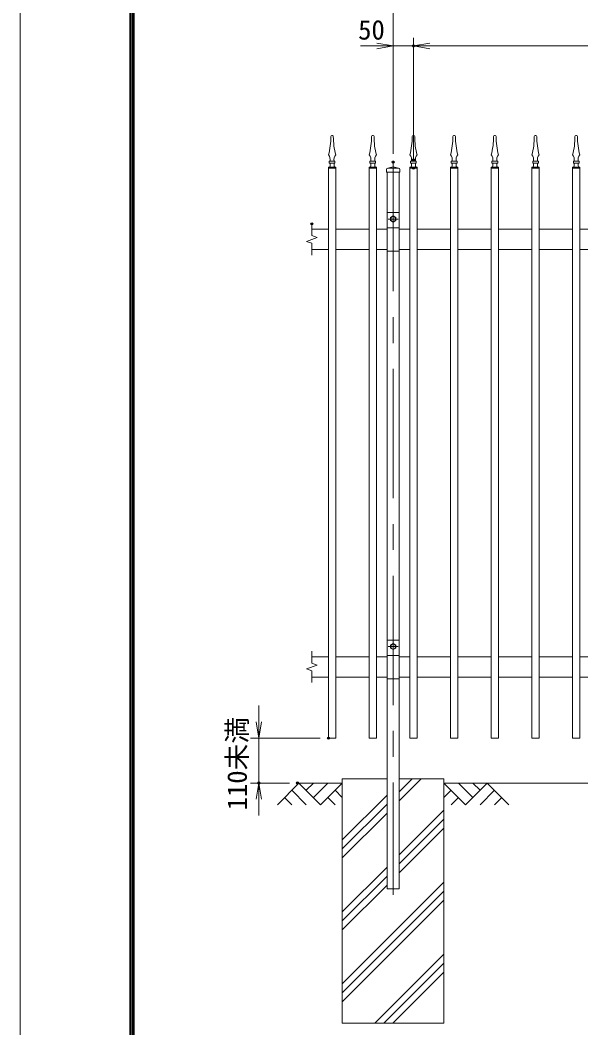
# Model space of a CAD drawing. Units: millimetres, scale not verified. Extents: x -4200 to 4200, y -2970 to 2970.
# Drawn here: x -4200 to -2822, y -742 to 1732 of the extents above; entities that cross this region are included whole.
import ezdxf
from ezdxf.enums import TextEntityAlignment as Align

# ---------------------------------------------------------------- set-up
doc = ezdxf.new("R2010")
doc.units = ezdxf.units.MM
doc.header["$LTSCALE"] = 10
doc.header["$PDMODE"] = 32
doc.header["$PDSIZE"] = 5
doc.linetypes.add('USER1', pattern=[50.8, 31.75, -6.35, 6.35, -6.35])
for name, color, linetype, lineweight in [('0-0_D-STR1', 1, 'Continuous', 18), ('0-1_D-BMK', 2, 'USER1', 13), ('0-2_D-BGD', 7, 'Continuous', 18), ('0-3_D-STR4', 7, 'Continuous', 18), ('0-4_D-DCR-HCH', 7, 'Continuous', 13), ('0-5_D-STR3', 3, 'Continuous', 13), ('0-6_D-STR-DIM', 7, 'Continuous', 13), ('0-7_0', 7, 'Continuous', 18), ('0-B_D-TTL', 7, 'Continuous', 18)]:
    doc.layers.add(name, color=color, linetype=linetype, lineweight=lineweight)
doc.layers.add('0-8_Defpoints', color=253, linetype='Continuous')
doc.styles.add('ＭＳ ゴシック', font='')
doc.styles.get('ＭＳ ゴシック').set_extended_font_data('MS Gothic')

# ---------------------------------------------------------------- blocks, each defined once
blk = doc.blocks.new('_Open')
at = {"layer": '0-7_0'}
blk.add_line((-10, 1.667), (0, 0), dxfattribs=at)
blk.add_lwpolyline([(-10, -1.667), (0, 0), (-10, 0)], dxfattribs=at)

msp = doc.modelspace()

# ---------------------------------------------------------------- linework, layer by layer
at = {"layer": '0-0_D-STR1'}
for p, q in [((-3431.97, 1448.9), (-3433.95, 1448.9)), ((-3331.97, 1448.9), (-3333.95, 1448.9)), ((-3231.97, 1448.9), (-3233.95, 1448.9)), ((-3131.97, 1448.9), (-3133.95, 1448.9)), ((-3031.97, 1448.9), (-3033.95, 1448.9)), ((-2931.97, 1448.9), (-2933.95, 1448.9)), ((-2831.97, 1448.9), (-2833.95, 1448.9)), ((-3425.96, 1386.2), (-3425.96, 1381.2)), ((-3325.96, 1386.2), (-3325.96, 1381.2)), ((-3225.96, 1386.2), (-3225.96, 1381.2)), ((-3125.96, 1386.2), (-3125.96, 1381.2)), ((-3025.96, 1386.2), (-3025.96, 1381.2)), ((-2925.96, 1386.2), (-2925.96, 1381.2)), ((-2825.96, 1386.2), (-2825.96, 1381.2)), ((-3423.95, 1371.2), (-3441.95, 1371.2)), ((-3441.95, 1368.9), (-3423.95, 1368.9)), ((-3425.96, 1381.2), (-3439.96, 1381.2)), ((-3437.96, 1381.2), (-3437.96, 1374.2)), ((-3427.96, 1381.2), (-3427.96, 1374.2)), ((-3423.95, 1371.2), (-3423.95, -31.1)), ((-3323.95, 1371.2), (-3341.95, 1371.2)), ((-3341.95, 1368.9), (-3323.95, 1368.9)), ((-3325.96, 1381.2), (-3339.96, 1381.2)), ((-3337.96, 1381.2), (-3337.96, 1374.2)), ((-3327.96, 1381.2), (-3327.96, 1374.2)), ((-3323.95, 1371.2), (-3323.95, -31.1)), ((-3299.2, 1365.9), (-3299.2, 1358.9)), ((-3282.95, 1371.9), (-3296.2, 1368.9)), ((-3296.2, 1368.9), (-3269.7, 1368.9)), ((-3282.95, 1371.9), (-3269.7, 1368.9)), ((-3266.7, 1365.9), (-3266.7, 1358.9)), ((-3223.95, 1371.2), (-3241.95, 1371.2)), ((-3241.95, 1368.9), (-3223.95, 1368.9)), ((-3225.96, 1381.2), (-3239.96, 1381.2)), ((-3237.96, 1381.2), (-3237.96, 1374.2)), ((-3227.96, 1381.2), (-3227.96, 1374.2)), ((-3223.95, 1371.2), (-3223.95, -31.1)), ((-3123.95, 1371.2), (-3141.95, 1371.2)), ((-3141.95, 1368.9), (-3123.95, 1368.9)), ((-3125.96, 1381.2), (-3139.96, 1381.2)), ((-3137.96, 1381.2), (-3137.96, 1374.2)), ((-3127.96, 1381.2), (-3127.96, 1374.2)), ((-3123.95, 1371.2), (-3123.95, -31.1)), ((-3023.95, 1371.2), (-3041.95, 1371.2)), ((-3041.95, 1368.9), (-3023.95, 1368.9)), ((-3025.96, 1381.2), (-3039.96, 1381.2)), ((-3037.96, 1381.2), (-3037.96, 1374.2)), ((-3027.96, 1381.2), (-3027.96, 1374.2)), ((-3023.95, 1371.2), (-3023.95, -31.1)), ((-2923.95, 1371.2), (-2941.95, 1371.2)), ((-2941.95, 1368.9), (-2923.95, 1368.9)), ((-2925.96, 1381.2), (-2939.96, 1381.2)), ((-2937.96, 1381.2), (-2937.96, 1374.2)), ((-2927.96, 1381.2), (-2927.96, 1374.2)), ((-2923.95, 1371.2), (-2923.95, -31.1)), ((-2823.95, 1371.2), (-2841.95, 1371.2)), ((-2841.95, 1368.9), (-2823.95, 1368.9)), ((-2825.96, 1381.2), (-2839.96, 1381.2)), ((-2837.96, 1381.2), (-2837.96, 1374.2)), ((-2827.96, 1381.2), (-2827.96, 1374.2)), ((-2823.95, 1371.2), (-2823.95, -31.1)), ((-3299.2, 1358.9), (-3266.7, 1358.9)), ((-3297.95, 1358.9), (-3297.95, 1257.9)), ((-3267.95, 1257.9), (-3267.95, 1358.9)), ((-3482.95, 1218.9), (-3441.95, 1218.9)), ((-3423.95, 1218.9), (-3341.95, 1218.9)), ((-3323.95, 1218.9), (-3297.95, 1218.9)), ((-3267.95, 1218.9), (-3241.95, 1218.9)), ((-3223.95, 1218.9), (-3141.95, 1218.9)), ((-3123.95, 1218.9), (-3041.95, 1218.9)), ((-3023.95, 1218.9), (-2941.95, 1218.9)), ((-2923.95, 1218.9), (-2841.95, 1218.9)), ((-2823.95, 1218.9), (-2741.95, 1218.9)), ((-3482.95, 1168.9), (-3441.95, 1168.9)), ((-3423.95, 1168.9), (-3341.95, 1168.9)), ((-3323.95, 1168.9), (-3297.95, 1168.9)), ((-3297.95, 1164.7), (-3297.95, 207.9)), ((-3267.95, 1168.9), (-3241.95, 1168.9)), ((-3267.95, 207.9), (-3267.95, 1164.7)), ((-3223.95, 1168.9), (-3141.95, 1168.9)), ((-3123.95, 1168.9), (-3041.95, 1168.9)), ((-3023.95, 1168.9), (-2941.95, 1168.9)), ((-2923.95, 1168.9), (-2841.95, 1168.9)), ((-2823.95, 1168.9), (-2741.95, 1168.9)), ((-3482.95, 168.9), (-3441.95, 168.9)), ((-3423.95, 168.9), (-3341.95, 168.9)), ((-3323.95, 168.9), (-3297.95, 168.9)), ((-3267.95, 168.9), (-3241.95, 168.9)), ((-3223.95, 168.9), (-3141.95, 168.9)), ((-3123.95, 168.9), (-3041.95, 168.9)), ((-3023.95, 168.9), (-2941.95, 168.9)), ((-2923.95, 168.9), (-2841.95, 168.9)), ((-2823.95, 168.9), (-2741.95, 168.9)), ((-3482.95, 118.9), (-3441.95, 118.9)), ((-3423.95, 118.9), (-3341.95, 118.9)), ((-3323.95, 118.9), (-3297.95, 118.9)), ((-3297.95, 114.7), (-3297.95, -401.1)), ((-3267.95, 118.9), (-3241.95, 118.9)), ((-3267.95, 114.7), (-3267.95, -401.1)), ((-3223.95, 118.9), (-3141.95, 118.9)), ((-3123.95, 118.9), (-3041.95, 118.9)), ((-3023.95, 118.9), (-2941.95, 118.9)), ((-2923.95, 118.9), (-2841.95, 118.9)), ((-2823.95, 118.9), (-2741.95, 118.9)), ((-3297.95, -401.1), (-3267.95, -401.1))]:
    msp.add_line(p, q, dxfattribs=at)
for points in [[(-3425.96, 1386.2), (-3439.96, 1386.2), (-3439.96, 1381.2)], [(-3325.96, 1386.2), (-3339.96, 1386.2), (-3339.96, 1381.2)], [(-3225.96, 1386.2), (-3239.96, 1386.2), (-3239.96, 1381.2)], [(-3125.96, 1386.2), (-3139.96, 1386.2), (-3139.96, 1381.2)], [(-3025.96, 1386.2), (-3039.96, 1386.2), (-3039.96, 1381.2)], [(-2925.96, 1386.2), (-2939.96, 1386.2), (-2939.96, 1381.2)], [(-2825.96, 1386.2), (-2839.96, 1386.2), (-2839.96, 1381.2)], [(-3441.95, 1371.2), (-3441.95, -31.1), (-3423.95, -31.1)], [(-3341.95, 1371.2), (-3341.95, -31.1), (-3323.95, -31.1)], [(-3241.95, 1371.2), (-3241.95, -31.1), (-3223.95, -31.1)], [(-3141.95, 1371.2), (-3141.95, -31.1), (-3123.95, -31.1)], [(-3041.95, 1371.2), (-3041.95, -31.1), (-3023.95, -31.1)], [(-2941.95, 1371.2), (-2941.95, -31.1), (-2923.95, -31.1)], [(-2841.95, 1371.2), (-2841.95, -31.1), (-2823.95, -31.1)]]:
    msp.add_lwpolyline(points, dxfattribs=at)
for centre, radius, start, end in [((-3613.64, 1447.07), 177.69, 345.03689, 359.94714), ((-3433.95, 1446.9), 2, 90, 179.94746), ((-3431.97, 1446.9), 2, 0.05246, 90), ((-3252.27, 1447.07), 177.69, 180.05492, 194.96518), ((-3513.64, 1447.07), 177.69, 345.03689, 359.94714), ((-3333.95, 1446.9), 2, 90, 179.94746), ((-3331.97, 1446.9), 2, 0.05246, 90), ((-3152.27, 1447.07), 177.69, 180.05492, 194.96518), ((-3413.64, 1447.07), 177.69, 345.03689, 359.94714), ((-3233.95, 1446.9), 2, 90, 179.94746), ((-3231.97, 1446.9), 2, 0.05246, 90), ((-3052.27, 1447.07), 177.69, 180.05492, 194.96518), ((-3313.64, 1447.07), 177.69, 345.03689, 359.94714), ((-3133.95, 1446.9), 2, 90, 179.94746), ((-3131.97, 1446.9), 2, 0.05246, 90), ((-2952.27, 1447.07), 177.69, 180.05492, 194.96518), ((-3213.64, 1447.07), 177.69, 345.03689, 359.94714), ((-3033.95, 1446.9), 2, 90, 179.94746), ((-3031.97, 1446.9), 2, 0.05246, 90), ((-2852.27, 1447.07), 177.69, 180.05492, 194.96518), ((-3113.64, 1447.07), 177.69, 345.03689, 359.94714), ((-2933.95, 1446.9), 2, 90, 179.94746), ((-2931.97, 1446.9), 2, 0.05246, 90), ((-2752.27, 1447.07), 177.69, 180.05492, 194.96518), ((-3013.64, 1447.07), 177.69, 345.03689, 359.94714), ((-2833.95, 1446.9), 2, 90, 179.94746), ((-2831.97, 1446.9), 2, 0.05246, 90), ((-2652.27, 1447.07), 177.69, 180.05492, 194.96518), ((-3454.7, 1389.74), 17.12, 348.08307, 41.97922), ((-3411.21, 1389.74), 17.12, 138.02229, 191.91701), ((-3354.7, 1389.74), 17.12, 348.08307, 41.97922), ((-3311.21, 1389.74), 17.12, 138.02229, 191.91701), ((-3254.7, 1389.74), 17.12, 348.08307, 41.97922), ((-3211.21, 1389.74), 17.12, 138.02229, 191.91701), ((-3154.7, 1389.74), 17.12, 348.08307, 41.97922), ((-3111.21, 1389.74), 17.12, 138.02229, 191.91701), ((-3054.7, 1389.74), 17.12, 348.08307, 41.97922), ((-3011.21, 1389.74), 17.12, 138.02229, 191.91701), ((-2954.7, 1389.74), 17.12, 348.08307, 41.97922), ((-2911.21, 1389.74), 17.12, 138.02229, 191.91701), ((-2854.7, 1389.74), 17.12, 348.08307, 41.97922), ((-2811.21, 1389.74), 17.12, 138.02229, 191.91701), ((-3440.96, 1374.2), 3, 270, 0), ((-3424.96, 1374.2), 3, 179.99992, 270), ((-3340.96, 1374.2), 3, 270, 0), ((-3324.96, 1374.2), 3, 179.99992, 270), ((-3296.2, 1365.9), 3, 90, 180), ((-3269.7, 1365.9), 3, 0, 90), ((-3240.96, 1374.2), 3, 270, 0), ((-3224.96, 1374.2), 3, 179.99992, 270), ((-3140.96, 1374.2), 3, 270, 0), ((-3124.96, 1374.2), 3, 179.99992, 270), ((-3040.96, 1374.2), 3, 270, 0), ((-3024.96, 1374.2), 3, 179.99992, 270), ((-2940.96, 1374.2), 3, 270, 0), ((-2924.96, 1374.2), 3, 179.99992, 270), ((-2840.96, 1374.2), 3, 270, 0), ((-2824.96, 1374.2), 3, 179.99992, 270)]:
    msp.add_arc(centre, radius, start, end, dxfattribs=at)
at = {"layer": '0-1_D-BMK'}
for p, q in [((-3282.95, 1383.9), (-3282.95, -416.1)), ((-3270.45, 1243.9), (-3295.45, 1243.9)), ((-3282.95, 1253.9), (-3282.95, 1233.9)), ((-3282.95, 203.9), (-3282.95, 183.9)), ((-3270.45, 193.9), (-3295.45, 193.9))]:
    msp.add_line(p, q, dxfattribs=at)
at = {"layer": '0-2_D-BGD'}
for p, q in [((-3407.95, -141.1), (-3517.95, -141.1)), ((-1407.95, -141.1), (-3157.95, -141.1))]:
    msp.add_line(p, q, dxfattribs=at)
at = {"layer": '0-3_D-STR4'}
for p, q in [((-3407.95, -131.1), (-3407.95, -731.1)), ((-3297.95, -131.1), (-3407.95, -131.1)), ((-3157.95, -131.1), (-3267.95, -131.1)), ((-3157.95, -131.1), (-3157.95, -731.1)), ((-3157.95, -731.1), (-3407.95, -731.1))]:
    msp.add_line(p, q, dxfattribs=at)
at = {"layer": '0-4_D-DCR-HCH'}
for p, q in [((-3514.38, -141.1), (-3567.59, -194.31)), ((-3514.38, -141.1), (-3461.17, -194.31)), ((-3496.64, -158.83), (-3478.9, -141.1)), ((-3478.9, -176.57), (-3443.43, -141.1)), ((-3461.17, -194.31), (-3407.95, -141.1)), ((-3267.95, -185.11), (-3213.94, -131.1)), ((-3267.95, -163.02), (-3236.03, -131.1)), ((-3104.74, -194.31), (-3157.95, -141.1)), ((-3087.01, -176.57), (-3122.48, -141.1)), ((-3051.53, -141.1), (-3104.74, -194.31)), ((-3069.18, -158.93), (-3087.01, -141.1)), ((-3051.53, -141.1), (-2998.32, -194.31)), ((-3532.12, -158.83), (-3496.48, -194.31)), ((-3425.69, -158.83), (-3407.95, -176.49)), ((-3407.95, -280.92), (-3297.95, -170.92)), ((-3140.22, -158.83), (-3157.95, -176.49)), ((-3033.79, -158.83), (-3069.43, -194.31)), ((-3549.85, -176.57), (-3532.03, -194.31)), ((-3443.43, -176.57), (-3425.61, -194.31)), ((-3407.95, -303.02), (-3297.95, -193.02)), ((-3122.48, -176.57), (-3140.3, -194.31)), ((-3016.06, -176.57), (-3033.87, -194.31)), ((-3407.95, -325.11), (-3297.95, -215.11)), ((-3267.95, -317.7), (-3157.95, -207.7)), ((-3267.95, -339.79), (-3157.95, -229.79)), ((-3267.95, -361.89), (-3157.95, -251.89)), ((-3407.95, -457.7), (-3297.95, -347.7)), ((-3407.95, -479.79), (-3297.95, -369.79)), ((-3407.95, -634.47), (-3157.95, -384.47)), ((-3407.95, -501.89), (-3297.95, -391.89)), ((-3407.95, -656.57), (-3157.95, -406.57)), ((-3407.95, -678.67), (-3157.95, -428.67)), ((-3327.8, -731.1), (-3157.95, -561.25)), ((-3305.7, -731.1), (-3157.95, -583.35)), ((-3283.61, -731.1), (-3157.95, -605.45))]:
    msp.add_line(p, q, dxfattribs=at)
at = {"layer": '0-5_D-STR3'}
for p, q in [((-3297.95, 1257.9), (-3297.95, 1164.7)), ((-3295.95, 1259.9), (-3269.95, 1259.9)), ((-3267.95, 1257.9), (-3267.95, 1164.7)), ((-3297.95, 1222.1), (-3267.95, 1222.1)), ((-3297.95, 1164.7), (-3267.95, 1164.7)), ((-3297.95, 207.9), (-3297.95, 114.7)), ((-3295.95, 209.9), (-3269.95, 209.9)), ((-3267.95, 207.9), (-3267.95, 114.7)), ((-3297.95, 172.1), (-3267.95, 172.1)), ((-3297.95, 114.7), (-3267.95, 114.7))]:
    msp.add_line(p, q, dxfattribs=at)
for points in [[(-3276.45, 1247.66), (-3282.95, 1251.41), (-3289.45, 1247.66), (-3289.45, 1240.15), (-3282.95, 1236.4), (-3276.45, 1240.15)], [(-3276.45, 197.66), (-3282.95, 201.41), (-3289.45, 197.66), (-3289.45, 190.15), (-3282.95, 186.4), (-3276.45, 190.15)]]:
    msp.add_lwpolyline(points, close=True, dxfattribs=at)
for centre in [(-3282.95, 1243.9), (-3282.95, 193.9)]:
    msp.add_circle(centre, 6.25, dxfattribs=at)
for centre, start, end in [((-3295.95, 1257.9), 90, 180), ((-3269.95, 1257.9), 0, 90), ((-3295.95, 207.9), 90, 180), ((-3269.95, 207.9), 0, 90)]:
    msp.add_arc(centre, 2, start, end, dxfattribs=at)
at = {"layer": '0-6_D-STR-DIM'}
for p, q in [((-3282.95, 1403.9), (-3282.95, 1808.9)), ((-3282.95, 1403.9), (-3282.95, 1808.9)), ((-3282.95, 1403.9), (-3282.95, 1688.9)), ((-3232.95, 1388.9), (-3232.95, 1688.9)), ((-3232.95, 1408.9), (-3232.95, 1688.9)), ((-3322.95, 1668.9), (-3362.95, 1668.9)), ((-3282.95, 1668.9), (-3232.95, 1668.9)), ((-3232.95, 1668.9), (-1332.95, 1668.9)), ((-3192.95, 1668.9), (-3152.95, 1668.9)), ((-3482.95, 1232.33), (-3482.95, 1203.52)), ((-3496.17, 1189.09), (-3469.74, 1198.71)), ((-3482.95, 1184.28), (-3496.17, 1189.09)), ((-3469.74, 1198.71), (-3482.95, 1203.52)), ((-3482.95, 1184.28), (-3482.95, 1155.47)), ((-3482.95, 182.33), (-3482.95, 153.52)), ((-3496.17, 139.09), (-3469.74, 148.71)), ((-3469.74, 148.71), (-3482.95, 153.52)), ((-3482.95, 134.28), (-3496.17, 139.09)), ((-3482.95, 134.28), (-3482.95, 105.47)), ((-3613.32, 8.9), (-3613.32, 48.9)), ((-3461.95, -31.1), (-3633.32, -31.1)), ((-3613.32, -31.1), (-3613.32, -141.1)), ((-3537.95, -141.1), (-3633.32, -141.1)), ((-3613.32, -181.1), (-3613.32, -221.1))]:
    msp.add_line(p, q, dxfattribs=at)
at = {"layer": '0-8_Defpoints'}
for p in [(-3232.95, 1668.9), (-3282.95, 1383.9), (-3232.95, 1388.9), (-3232.95, 1368.9), (-3482.95, 1232.33), (-3441.95, -31.1), (-3613.32, -141.1), (-3517.95, -141.1)]:
    msp.add_point(p, dxfattribs=at)
at = {"layer": '0-B_D-TTL'}
for points in [[(-4199.82, -2970.01), (4200.18, -2970.01), (4200.18, 2969.99), (-4199.82, 2969.99)], [(-3929.82, 2749.99), (3930.18, 2749.99), (3930.18, -2750.01), (-3929.82, -2750.01)], [(-3927.32, 2747.49), (3927.68, 2747.49), (3927.68, -2747.51), (-3927.32, -2747.51)], [(-3924.82, 2744.99), (3925.18, 2744.99), (3925.18, -2745.01), (-3924.82, -2745.01)], [(-3922.32, 2742.49), (3922.68, 2742.49), (3922.68, -2742.51), (-3922.32, -2742.51)], [(-3919.82, 2739.99), (3920.18, 2739.99), (3920.18, -2740.01), (-3919.82, -2740.01)]]:
    msp.add_lwpolyline(points, close=True, dxfattribs=at)

# ---------------------------------------------------------------- block references
at = {"layer": '0-6_D-STR-DIM', "xscale": 4, "yscale": 4}
msp.add_blockref('_Open', (-3282.95, 1668.9), dxfattribs=at)
for p, rotation in [((-3232.95, 1668.9), 180), ((-3232.95, 1668.9), 180), ((-3613.32, -31.1), 270), ((-3613.32, -141.1), 90)]:
    msp.add_blockref('_Open', p, dxfattribs=dict(at, rotation=rotation))

# ---------------------------------------------------------------- texts
at = {"layer": '0-6_D-STR-DIM', "style": 'ＭＳ ゴシック'}
msp.add_text('50', height=48.09, dxfattribs=at).set_placement((-3368.92, 1670.15), align=Align.BOTTOM_LEFT)
msp.add_text('110未満', height=48.09, rotation=90, dxfattribs=at).set_placement((-3628.09, -208.24), align=Align.BOTTOM_LEFT)

doc.saveas('drawing.dxf')
